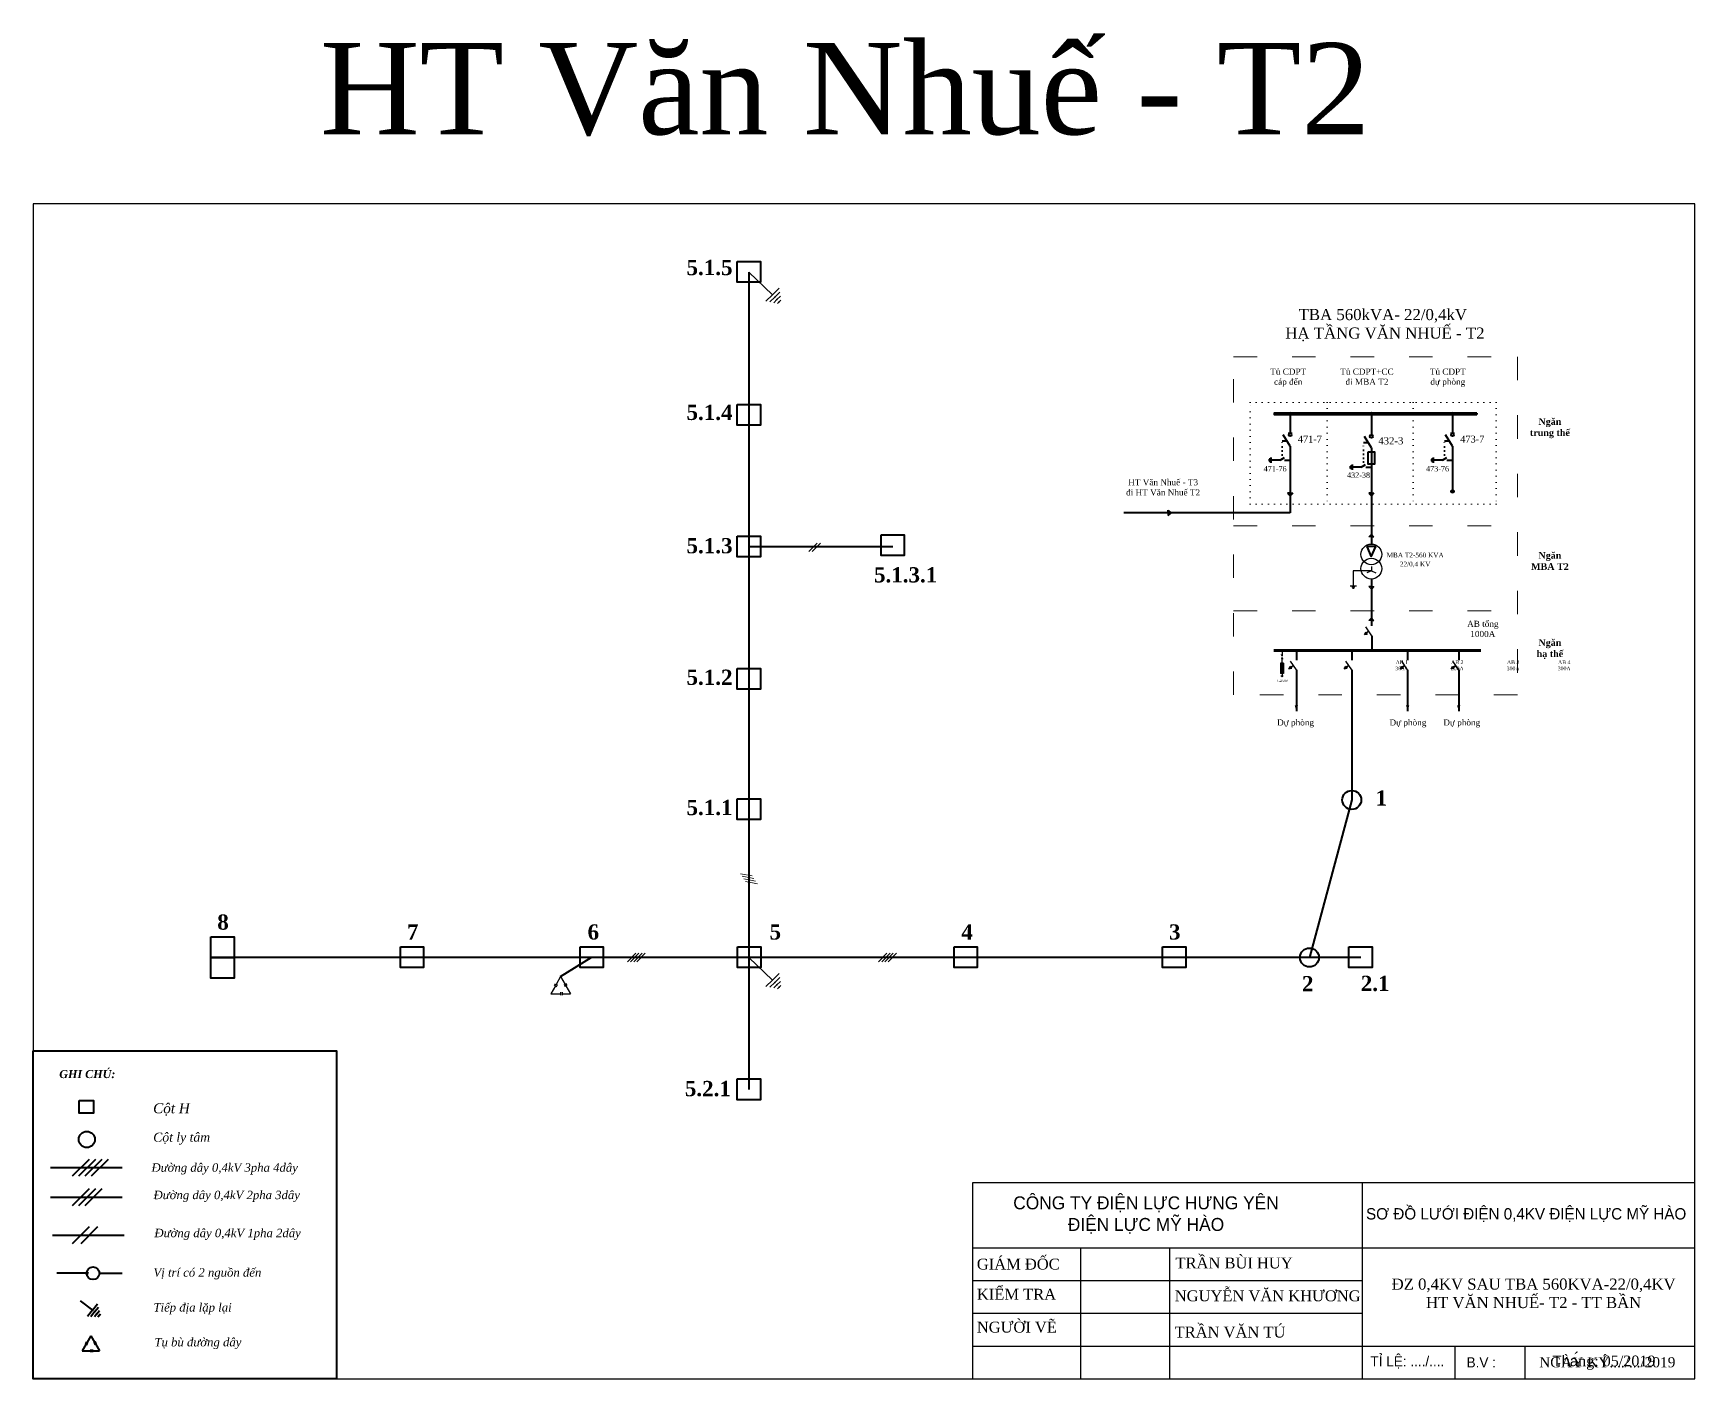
# Model space of a CAD drawing. Extents: x -2498 to 13808, y -1476 to 9052.
# Drawn here: x 4770 to 5315, y 3023 to 3465 of the extents above; entities that cross this region are included whole.
import ezdxf

# ---------------------------------------------------------------- set-up
doc = ezdxf.new("R2010")
doc.units = 0
doc.header["$LTSCALE"] = 0.08
doc.header["$MEASUREMENT"] = 0
doc.linetypes.add('ACAD_ISO03W100', pattern=[30, 12, -18])
doc.linetypes.add('ACAD_ISO07W100', pattern=[3, 0, -3])
doc.layers.get('0').update_dxf_attribs({"linetype": 'CONTINUOUS', "lineweight": 40})
doc.layers.add('Duong manh', color=8, linetype='CONTINUOUS')
for name, color, linetype, lineweight in [('Duong truc', 7, 'CONTINUOUS', 40), ('khung', 3, 'CONTINUOUS', 18), ('NET DAM', 6, 'CONTINUOUS', 25)]:
    doc.layers.add(name, color=color, linetype=linetype, lineweight=lineweight)
doc.styles.add('2.1. CDduong truc', font='times.ttf', dxfattribs={"height": 130})
doc.styles.add('2.2. CD nhanh', font='times.ttf', dxfattribs={"height": 100})
doc.styles.add('anh chinh', font='VNARIAL.TTF', dxfattribs={"height": 2.5})
doc.styles.add('anh thong', font='times.ttf', dxfattribs={"height": 0.5})
doc.styles.get("Standard").update_dxf_attribs({"font": 'VHTEKN.TTF', "height": 2.5})
doc.styles.add('style4', font='VHTIMEB.TTF')

# ---------------------------------------------------------------- blocks, each defined once
blk = doc.blocks.new('khung')
at = {"layer": 'khung', "color": 5, "lineweight": -3, "ltscale": 4}
for p, q in [((630143, 2296298.9), (632881, 2296298.9)), ((630143, 2295554.2), (630143, 2296298.9)), ((631620.1, 2296298.9), (631620.1, 2295554.2)), ((630143, 2296050.6), (631457.3, 2296050.6)), ((630143, 2296050.6), (632881, 2296050.6)), ((630552, 2296050.6), (630552, 2295554.2)), ((630888.9, 2296050.6), (630888.9, 2295554.2)), ((630143, 2295926.5), (631620.1, 2295926.5)), ((630143, 2295802.4), (631620.1, 2295802.4)), ((630143, 2295678.3), (631512, 2295678.3)), ((630143, 2295678.3), (632881, 2295678.3)), ((631972.7, 2295554.2), (631972.7, 2295678.3)), ((632238.4, 2295554.2), (632238.4, 2295678.3))]:
    blk.add_line(p, q, dxfattribs=at)
blk.add_lwpolyline([(632881, 2300009), (626580.6, 2300009), (626580.6, 2295554.2), (632881, 2295554.2), (632881, 2300009)], dxfattribs=at)
at = {"layer": 'Duong manh', "color": 0, "lineweight": -3, "ltscale": 4}
for s, insert, char_height, width, attachment_point in [('{\\f.VnAvantH|b0|i0|c0|p34;C¤NG TY §IÖN LùC H¦NG Y£N\\P®iÖn lùc mü hµo}', (630800.1, 2296174.8), 49.141, 1314.329, 5), ('{\\f.VnAvantH|b0|i0|c0|p34;s¬ ®å l\xadíi ®iÖn 0,4kv ®iÖn lùc mü hµo}', (632241.6, 2296174.8), 43.049, 1423.665, 5), ('{\\fTimes New Roman|b0|i0|c0|p18; GIÁM ĐỐC}', (630143, 2295988.6), 41.37, 409.064, 4), ('{\\fTimes New Roman|b0|i0|c0|p18; TRẦN BÙI HUY}', (630896.3, 2295992.9), 41.37, 536.856, 4), ('{\\f.VnAvantH|b0|i0|c0|p34; \\fTimes New Roman|b0|i0|c0|p18; KIỂM TRA}', (630128, 2295874.7), 41.37, 409.064, 4), ('{\\fTimes New Roman|b0|i0|c0|p18; NGUYỄN VĂN KHƯƠNG}', (630893.6, 2295868.1), 41.37, 717.247, 4), ('{\\fTimes New Roman|b0|i0|c0|p18; NGƯỜI VẼ}', (630143, 2295749.5), 41.37, 409.064, 4), ('{\\f.VnAvantH|b0|i0|c0|p34; \\fTimes New Roman|b0|i0|c0|p18;TRẦN VĂN TÚ}', (630893.4, 2295730.7), 41.37, 536.856, 4), ('{\\f.VnAvantH|b0|i0|c0|p34; tØ lÖ: ..../....}', (631636.6, 2295616.3), 38.475, 301.491, 4), ('{\\f.VnAvantH|b0|i0|c0|p34;b.v :}', (632071.5, 2295616.3), 38.475, 424.338, 5), ('{\\fTimes New Roman|b0|i0|c0|p18;NGÀY KÝ..../.../2019}', (632549.2, 2295616.3), 38.475, 820.671, 5)]:
    blk.add_mtext(s, dxfattribs=dict(at, insert=insert, char_height=char_height, width=width, attachment_point=attachment_point))

msp = doc.modelspace()

# ---------------------------------------------------------------- hatches: boundary and pattern name
at = {"lineweight": 30, "ltscale": 5}
h = msp.add_hatch(color=7, dxfattribs=at)
edge = h.paths.add_edge_path()
edge.add_arc((5182.12, 3340.06), 0.564, 0, 360)
h = msp.add_hatch(color=7, dxfattribs=at)
edge = h.paths.add_edge_path()
edge.add_arc((5208.77, 3340.06), 0.564, 0, 360)
h = msp.add_hatch(color=7, dxfattribs=at)
edge = h.paths.add_edge_path()
edge.add_arc((5235.42, 3340.06), 0.564, 0, 360)
h = msp.add_hatch(color=7, dxfattribs=at)
edge = h.paths.add_edge_path()
edge.add_arc((5235.42, 3314.6), 0.564, 0, 360)
h = msp.add_hatch(color=7, dxfattribs=at)
edge = h.paths.add_edge_path()
edge.add_arc((5208.92, 3262.42), 0.315, 0, 360)
at = {"linetype": 'Continuous', "ltscale": 8}
for points in [[(4787.49, 3058.04, 1), (4786.81, 3058.04, 1)], [(4791.62, 3058.04, 1), (4790.94, 3058.04, 1)]]:
    msp.add_hatch(color=256, dxfattribs=at).paths.add_polyline_path(points)
at = {"layer": 'Duong truc', "lineweight": -2, "ltscale": 5}
for points in [[(5206.48, 3267.63), (5207.44, 3267.79), (5206.93, 3268.49)], [(5181.69, 3256.42), (5182.65, 3256.58), (5182.14, 3257.28)], [(5199.88, 3256.42), (5200.85, 3256.58), (5200.34, 3257.28)], [(5218.22, 3256.42), (5219.19, 3256.58), (5218.68, 3257.28)], [(5234.98, 3256.42), (5235.95, 3256.58), (5235.44, 3257.28)]]:
    msp.add_hatch(color=7, dxfattribs=at).paths.add_polyline_path(points)

# ---------------------------------------------------------------- linework, layer by layer
at = {"color": 0, "linetype": 'Continuous', "lineweight": 40, "ltscale": 8}
for p, q in [((5004.44, 3386.54), (5004.44, 3118.27)), ((5182.12, 3307.56), (5127.49, 3307.56)), ((5004.44, 3296.5), (5051.67, 3296.5)), ((5207.28, 3296.48), (5208.69, 3293.17)), ((5210.22, 3296.48), (5207.28, 3296.48)), ((5208.69, 3293.17), (5210.22, 3296.48)), ((5208.77, 3285.85), (5208.77, 3270.47)), ((5202.34, 3213.34), (5188.44, 3161.63)), ((5205.35, 3161.63), (4831.69, 3161.63)), ((4942.67, 3155.38), (4952.7, 3161.63)), ((4791.28, 3058.01), (4798.78, 3058.01))]:
    msp.add_line(p, q, dxfattribs=at)
at = {"lineweight": 25, "ltscale": 8}
for p, q in [((5004.44, 3386.54), (5012.18, 3379.15)), ((5012.18, 3379.15), (5010, 3377.03)), ((5012.93, 3378.38), (5011.29, 3376.79)), ((5012.18, 3379.15), (5014.37, 3381.27)), ((5013.68, 3377.6), (5012.6, 3376.54)), ((5012.93, 3378.38), (5014.57, 3379.97)), ((5013.68, 3377.6), (5014.78, 3378.65)), ((5014.44, 3376.83), (5013.89, 3376.3)), ((5014.44, 3376.83), (5014.98, 3377.36)), ((5004.44, 3161.63), (5012.18, 3154.24)), ((4940.96, 3152.37), (4939.47, 3149.74)), ((4940.5, 3152.62), (4941.39, 3152.15)), ((4940.7, 3152.97), (4941.6, 3152.51)), ((4942.67, 3155.38), (4941.17, 3152.73)), ((4942.67, 3155.38), (4944.17, 3152.73)), ((4944.64, 3152.97), (4943.74, 3152.51)), ((4944.84, 3152.62), (4943.94, 3152.15)), ((4944.37, 3152.37), (4945.86, 3149.74)), ((5012.18, 3154.24), (5010, 3152.12)), ((5012.93, 3153.47), (5011.29, 3151.88)), ((5012.18, 3154.24), (5014.37, 3156.36)), ((5013.68, 3152.69), (5012.6, 3151.63)), ((5012.93, 3153.47), (5014.57, 3155.06)), ((5013.68, 3152.69), (5014.78, 3153.74)), ((5014.44, 3151.92), (5014.98, 3152.45)), ((4939.47, 3149.74), (4942.6, 3149.74)), ((4942.6, 3149.74), (4942.66, 3149.74)), ((4942.66, 3150.26), (4942.66, 3149.23)), ((4943.14, 3150.26), (4943.14, 3149.23)), ((4943.14, 3149.74), (4945.86, 3149.74)), ((5014.44, 3151.92), (5013.89, 3151.39))]:
    msp.add_line(p, q, dxfattribs=at)
at = {"color": 1, "linetype": 'ACAD_ISO07W100', "lineweight": 5, "ltscale": 8}
for p, q in [((5194.31, 3343.8), (5194.31, 3310.43)), ((5222.46, 3343.8), (5222.46, 3310.43))]:
    msp.add_line(p, q, dxfattribs=at)
at = {"color": 7, "ltscale": 5}
for p, q in [((5182.12, 3340.06), (5182.12, 3333.67)), ((5208.77, 3339.5), (5208.77, 3333.11)), ((5235.42, 3340.06), (5235.42, 3333.67)), ((5182.12, 3329.44), (5179.83, 3333.2)), ((5181.49, 3333.67), (5182.74, 3333.67)), ((5208.77, 3328.88), (5206.49, 3332.63)), ((5208.15, 3333.11), (5209.39, 3333.11)), ((5235.42, 3329.44), (5233.14, 3333.2)), ((5234.8, 3333.67), (5236.05, 3333.67)), ((5182.12, 3329.44), (5182.12, 3307.56)), ((5208.77, 3328.88), (5208.77, 3314.02)), ((5235.42, 3329.44), (5235.42, 3314.58)), ((5182.12, 3314.02), (5181.29, 3314.02)), ((5181.29, 3314.02), (5182.12, 3313.11)), ((5182.12, 3314.02), (5182.97, 3314.02)), ((5182.97, 3314.02), (5182.12, 3313.11)), ((5208.77, 3314.02), (5207.94, 3314.02)), ((5207.94, 3314.02), (5208.77, 3313.11)), ((5208.77, 3314.02), (5209.62, 3314.02)), ((5209.62, 3314.02), (5208.77, 3313.11)), ((5208.77, 3314.02), (5208.77, 3297.34)), ((5142.11, 3307.56), (5142.11, 3308.41)), ((5142.11, 3308.41), (5143.02, 3307.56)), ((5142.11, 3307.56), (5142.11, 3306.73)), ((5142.11, 3306.73), (5143.02, 3307.56))]:
    msp.add_line(p, q, dxfattribs=at)
at = {"linetype": 'Continuous', "lineweight": 40, "ltscale": 8}
for p, q in [((5243.36, 3340.29), (5243.36, 3339.83)), ((5179.52, 3331.17), (5181.07, 3331.16)), ((5206.18, 3330.61), (5207.73, 3330.6)), ((5232.83, 3331.17), (5234.38, 3331.16))]:
    msp.add_line(p, q, dxfattribs=at)
at = {"color": 7, "linetype": 'ACAD_ISO07W100', "ltscale": 5}
for p, q in [((5179.52, 3325.3), (5179.52, 3331.17)), ((5206.18, 3322.96), (5206.18, 3330.61)), ((5232.83, 3325.3), (5232.83, 3331.17))]:
    msp.add_line(p, q, dxfattribs=at)
at = {"color": 7}
for p, q in [((5175.2, 3325.22), (5175.2, 3324.5)), ((5175.2, 3325.22), (5175.2, 3324.5)), ((5175.47, 3325.5), (5175.47, 3324.22)), ((5175.78, 3325.74), (5175.78, 3323.98)), ((5178.82, 3324.86), (5175.78, 3324.86)), ((5201.85, 3322.89), (5201.85, 3322.16)), ((5201.85, 3322.89), (5201.85, 3322.16)), ((5202.12, 3323.16), (5202.12, 3321.88)), ((5202.43, 3323.4), (5202.43, 3321.64)), ((5205.48, 3322.52), (5202.43, 3322.52)), ((5228.5, 3325.22), (5228.5, 3324.5)), ((5228.5, 3325.22), (5228.5, 3324.5)), ((5228.77, 3325.5), (5228.77, 3324.22)), ((5229.09, 3325.74), (5229.09, 3323.98)), ((5232.13, 3324.86), (5229.09, 3324.86)), ((5208.94, 3267.2), (5208.94, 3262.43)), ((5184.15, 3262.43), (5184.15, 3259.18)), ((5202.34, 3262.43), (5202.34, 3259.18)), ((5220.68, 3262.43), (5220.68, 3259.18)), ((5237.44, 3262.43), (5237.44, 3259.18)), ((5184.15, 3255.99), (5184.15, 3242.48)), ((5202.34, 3255.99), (5202.34, 3213.34)), ((5220.68, 3255.99), (5220.68, 3242.48)), ((5237.44, 3255.99), (5237.44, 3242.48))]:
    msp.add_line(p, q, dxfattribs=at)
at = {"color": 7, "ltscale": 3}
for p, q in [((5178.82, 3324.86), (5180.23, 3325.73)), ((5180.27, 3324.86), (5182.12, 3324.86)), ((5205.48, 3322.52), (5206.88, 3323.39)), ((5206.92, 3322.52), (5208.77, 3322.52)), ((5232.13, 3324.86), (5233.53, 3325.73)), ((5233.58, 3324.86), (5235.42, 3324.86))]:
    msp.add_line(p, q, dxfattribs=at)
at = {"color": 1, "linetype": 'ACAD_ISO03W100', "lineweight": 9, "ltscale": 8}
for p, q in [((5163.57, 3303.28), (5256.69, 3303.28)), ((5163.57, 3275.37), (5256.69, 3275.37))]:
    msp.add_line(p, q, dxfattribs=at)
at = {"linetype": 'Continuous', "lineweight": 15, "ltscale": 8}
for p, q in [((5026.92, 3297.61), (5024.15, 3294.84)), ((5027.96, 3297.61), (5025.19, 3294.84)), ((5005.49, 3188.41), (5001.65, 3189.14)), ((5006.08, 3187.55), (5002.23, 3188.28)), ((5006.66, 3186.7), (5002.82, 3187.43)), ((5007.25, 3185.84), (5003.4, 3186.57)), ((4967.34, 3163.02), (4964.57, 3160.25)), ((4968.37, 3163.02), (4965.61, 3160.25)), ((4969.41, 3163.02), (4966.64, 3160.25)), ((4970.45, 3163.02), (4967.68, 3160.25)), ((5049.78, 3163.02), (5047.01, 3160.25)), ((5050.82, 3163.02), (5048.05, 3160.25)), ((5051.86, 3163.02), (5049.09, 3160.25)), ((5052.89, 3163.02), (5050.13, 3160.25))]:
    msp.add_line(p, q, dxfattribs=at)
at = {"color": 7, "lineweight": -2, "ltscale": 0.35}
for p, q in [((5208.77, 3289.95), (5208.77, 3288.56)), ((5201.83, 3283.62), (5203.88, 3283.62)), ((5202.34, 3283.24), (5203.37, 3283.24)), ((5208.77, 3288.56), (5202.85, 3288.56)), ((5202.85, 3288.56), (5202.85, 3283.62)), ((5208.77, 3288.56), (5207.28, 3287.85)), ((5208.77, 3288.56), (5210.26, 3287.85)), ((5202.6, 3282.89), (5203.11, 3282.89))]:
    msp.add_line(p, q, dxfattribs=at)
at = {"color": 7, "lineweight": 70, "ltscale": 0.35}
msp.add_line((5244.74, 3262.43), (5176.71, 3262.43), dxfattribs=at)
at = {"lineweight": 30}
for p, q in [((5179.45, 3262.43), (5179.45, 3260.53)), ((5179, 3258.2), (5179, 3254.88)), ((5179.9, 3258.2), (5179, 3257.6)), ((5179.9, 3257.6), (5179, 3258.2)), ((5179.9, 3258.2), (5179, 3258.2)), ((5179.9, 3257.6), (5179, 3257.6)), ((5179.9, 3257.3), (5179, 3257.3)), ((5179.9, 3257), (5179, 3257)), ((5179.9, 3256.69), (5179, 3256.69)), ((5179.9, 3256.39), (5179, 3256.39)), ((5179.9, 3256.09), (5179, 3256.09)), ((5179.45, 3260.1), (5179.25, 3259.52)), ((5179.45, 3260.53), (5179.26, 3261.12)), ((5179.45, 3260.53), (5179.65, 3261.12)), ((5179.45, 3258.2), (5179.45, 3260.1)), ((5179.45, 3260.1), (5179.65, 3259.52)), ((5179.9, 3258.2), (5179.9, 3254.88)), ((5179.9, 3255.79), (5179, 3255.79)), ((5179.9, 3255.49), (5179, 3255.49)), ((5179.9, 3255.19), (5179, 3255.19)), ((5179.9, 3254.88), (5179, 3254.88)), ((5179.85, 3253.98), (5179.04, 3253.98)), ((5179.67, 3253.87), (5179.23, 3253.87)), ((5179.54, 3253.77), (5179.35, 3253.77)), ((5179.45, 3254.88), (5179.45, 3253.99))]:
    msp.add_line(p, q, dxfattribs=at)
at = {"linetype": 'Continuous', "ltscale": 8}
for p, q in [((4775.24, 3092.66), (4798.76, 3092.66)), ((4787.92, 3095.38), (4782.38, 3089.85)), ((4789.99, 3095.38), (4784.46, 3089.85)), ((4792.07, 3095.38), (4786.53, 3089.85)), ((4794.14, 3095.38), (4788.61, 3089.85)), ((4775.24, 3082.98), (4798.76, 3082.98)), ((4787.92, 3085.7), (4782.38, 3080.16)), ((4789.99, 3085.7), (4784.46, 3080.16)), ((4792.07, 3085.7), (4786.53, 3080.16)), ((4775.93, 3070.52), (4799.45, 3070.52)), ((4787.92, 3073.24), (4782.38, 3067.71)), ((4790.68, 3073.24), (4785.15, 3067.71)), ((4787.15, 3058.04), (4777.25, 3058.04)), ((4785.01, 3048.95), (4788.96, 3045.89)), ((4788.96, 3045.89), (4787.32, 3043.77)), ((4789.71, 3045.31), (4788.48, 3043.72)), ((4788.96, 3045.89), (4790.6, 3048.01)), ((4790.46, 3044.72), (4789.65, 3043.66)), ((4789.71, 3045.31), (4790.94, 3046.9)), ((4790.46, 3044.72), (4791.28, 3045.78)), ((4791.21, 3044.14), (4790.8, 3043.61)), ((4791.21, 3044.14), (4791.62, 3044.67)), ((4786.96, 3034.84), (4785.65, 3032.53)), ((4785.65, 3032.53), (4788.4, 3032.53)), ((4786.55, 3035.06), (4787.34, 3034.65)), ((4786.72, 3035.37), (4787.51, 3034.96)), ((4788.46, 3037.49), (4787.14, 3035.16)), ((4788.4, 3032.53), (4788.45, 3032.53)), ((4788.45, 3032.98), (4788.45, 3032.08)), ((4788.46, 3037.49), (4789.78, 3035.16)), ((4788.87, 3032.98), (4788.87, 3032.08)), ((4788.87, 3032.53), (4791.27, 3032.53)), ((4790.19, 3035.37), (4789.4, 3034.96)), ((4790.37, 3035.06), (4789.58, 3034.65)), ((4789.96, 3034.84), (4791.27, 3032.53))]:
    msp.add_line(p, q, dxfattribs=at)
at = {"color": 0, "linetype": 'Continuous', "lineweight": 40, "ltscale": 8}
for points in [[(5000.63, 3390.05), (5008.23, 3390.05), (5008.23, 3383.23), (5000.63, 3383.23)], [(5000.63, 3343.15), (5008.23, 3343.15), (5008.23, 3336.33), (5000.63, 3336.33)], [(5207.73, 3327.61), (5209.81, 3327.61), (5209.81, 3323.59), (5207.73, 3323.59)], [(5000.63, 3299.92), (5008.23, 3299.92), (5008.23, 3293.09), (5000.63, 3293.09)], [(5047.86, 3300.34), (5055.45, 3300.34), (5055.45, 3293.52), (5047.86, 3293.52)], [(5000.63, 3256.47), (5008.23, 3256.47), (5008.23, 3249.65), (5000.63, 3249.65)], [(5000.63, 3213.75), (5008.23, 3213.75), (5008.23, 3206.93), (5000.63, 3206.93)], [(4827.89, 3168.45), (4835.49, 3168.45), (4835.49, 3161.63), (4827.89, 3161.63)], [(4890.06, 3165.13), (4897.66, 3165.13), (4897.66, 3158.31), (4890.06, 3158.31)], [(4949.04, 3165.13), (4956.63, 3165.13), (4956.63, 3158.31), (4949.04, 3158.31)], [(5000.75, 3165.13), (5008.35, 3165.13), (5008.35, 3158.31), (5000.75, 3158.31)], [(5071.81, 3165.13), (5079.41, 3165.13), (5079.41, 3158.31), (5071.81, 3158.31)], [(5140.26, 3165.13), (5147.86, 3165.13), (5147.86, 3158.31), (5140.26, 3158.31)], [(5201.42, 3165.13), (5209.02, 3165.13), (5209.02, 3158.31), (5201.42, 3158.31)], [(4827.89, 3161.63), (4835.49, 3161.63), (4835.49, 3154.81), (4827.89, 3154.81)], [(4769.56, 3131.04), (4869.09, 3131.04), (4869.09, 3023.38), (4769.56, 3023.38)], [(5000.63, 3121.78), (5008.23, 3121.78), (5008.23, 3114.95), (5000.63, 3114.95)]]:
    msp.add_lwpolyline(points, close=True, dxfattribs=at)
at = {"color": 1, "linetype": 'ACAD_ISO03W100', "lineweight": 9, "ltscale": 8}
msp.add_lwpolyline([(5163.57, 3358.78), (5256.69, 3358.78), (5256.69, 3247.79), (5163.57, 3247.79)], close=True, dxfattribs=at)
at = {"color": 1, "linetype": 'ACAD_ISO07W100', "lineweight": 5, "ltscale": 8}
msp.add_lwpolyline([(5168.94, 3343.8), (5249.74, 3343.8), (5249.74, 3310.43), (5168.94, 3310.43)], close=True, dxfattribs=at)
at = {"color": 7, "ltscale": 5}
msp.add_lwpolyline([(5243.36, 3340.29), (5176.87, 3340.29), (5176.87, 3339.83), (5243.36, 3339.83)], dxfattribs=at)
at = {"color": 7, "lineweight": -2, "ltscale": 0.35}
for points in [[(5184.15, 3242.48, 0, 1.11, 0), (5184.15, 3244.44, 1.11, 1.11, 0)], [(5220.68, 3242.48, 0, 1.11, 0), (5220.68, 3244.44, 1.11, 1.11, 0)], [(5237.44, 3242.48, 0, 1.11, 0), (5237.44, 3244.44, 1.11, 1.11, 0)]]:
    msp.add_lwpolyline(points, format="xyseb", dxfattribs=at)
at = {"linetype": 'Continuous', "ltscale": 8}
msp.add_lwpolyline([(4784.67, 3114.66), (4789.36, 3114.66), (4789.36, 3110.53), (4784.67, 3110.53)], close=True, dxfattribs=at)
at = {"color": 7, "lineweight": 30, "ltscale": 5}
for centre in [(5182.12, 3340.06), (5208.77, 3340.06), (5235.42, 3340.06), (5235.42, 3314.6)]:
    msp.add_circle(centre, 0.564, dxfattribs=at)
at = {"color": 7, "ltscale": 5}
for centre in [(5182.12, 3333.2), (5208.77, 3332.63), (5235.42, 3333.2)]:
    msp.add_circle(centre, 0.475, dxfattribs=at)
at = {"color": 7, "lineweight": -2, "ltscale": 0.35}
for centre in [(5208.77, 3293.94), (5208.77, 3289.25)]:
    msp.add_circle(centre, 3.4, dxfattribs=at)
at = {"color": 0, "lineweight": 40, "ltscale": 8}
for centre in [(5202.34, 3213.34), (5188.44, 3161.63)]:
    msp.add_circle(centre, 3.11, dxfattribs=at)
at = {"linetype": 'Continuous', "ltscale": 8}
for centre, radius in [((4787.13, 3101.92), 2.65), ((4789.21, 3058.01), 2.07), ((4787.15, 3058.04), 0.342)]:
    msp.add_circle(centre, radius, dxfattribs=at)
at = {"lineweight": 25, "ltscale": 8}
for p in [(5012.93, 3378.38), (5013.68, 3377.6), (5014.44, 3376.83), (5012.93, 3153.47), (5013.68, 3152.69), (5014.44, 3151.92)]:
    msp.add_point(p, dxfattribs=at)
at = {"linetype": 'Continuous', "ltscale": 8}
for p in [(4789.71, 3045.31), (4790.46, 3044.72), (4791.21, 3044.14)]:
    msp.add_point(p, dxfattribs=at)
at = {"layer": 'Duong truc', "color": 7, "lineweight": -2, "ltscale": 5}
for p, q in [((5207.96, 3299.72), (5208.77, 3300.57)), ((5208.77, 3299.72), (5207.96, 3299.72)), ((5209.58, 3299.72), (5208.77, 3300.57)), ((5208.77, 3299.72), (5209.58, 3299.72)), ((5207.96, 3283.39), (5208.77, 3282.54)), ((5208.77, 3283.39), (5207.96, 3283.39)), ((5209.58, 3283.39), (5208.77, 3282.54)), ((5208.77, 3283.39), (5209.58, 3283.39)), ((5207.96, 3272.26), (5208.77, 3273.1)), ((5208.77, 3272.26), (5207.96, 3272.26)), ((5209.58, 3272.26), (5208.77, 3273.1)), ((5208.77, 3272.26), (5209.58, 3272.26)), ((5207.97, 3268.68), (5206.48, 3267.63)), ((5206.48, 3267.63), (5206.93, 3268.49)), ((5206.48, 3267.63), (5207.44, 3267.79)), ((5206.93, 3268.49), (5207.44, 3267.79)), ((5208.94, 3267.2), (5206.99, 3270.15)), ((5183.17, 3257.47), (5181.69, 3256.42)), ((5181.69, 3256.42), (5182.14, 3257.28)), ((5181.69, 3256.42), (5182.65, 3256.58)), ((5182.14, 3257.28), (5182.65, 3256.58)), ((5184.15, 3255.99), (5182.2, 3258.94)), ((5201.37, 3257.47), (5199.88, 3256.42)), ((5199.88, 3256.42), (5200.34, 3257.28)), ((5199.88, 3256.42), (5200.85, 3256.58)), ((5200.34, 3257.28), (5200.85, 3256.58)), ((5202.34, 3255.99), (5200.4, 3258.94)), ((5219.71, 3257.47), (5218.22, 3256.42)), ((5218.22, 3256.42), (5218.68, 3257.28)), ((5218.22, 3256.42), (5219.19, 3256.58)), ((5218.68, 3257.28), (5219.19, 3256.58)), ((5220.68, 3255.99), (5218.74, 3258.94)), ((5236.47, 3257.47), (5234.98, 3256.42)), ((5234.98, 3256.42), (5235.44, 3257.28)), ((5234.98, 3256.42), (5235.95, 3256.58)), ((5235.44, 3257.28), (5235.95, 3256.58)), ((5237.44, 3255.99), (5235.5, 3258.94))]:
    msp.add_line(p, q, dxfattribs=at)

# ---------------------------------------------------------------- block references
at = {"layer": 'NET DAM', "color": 7, "xscale": 0.08656122765302854, "yscale": 0.08656122765302854, "zscale": 0.08656122765302854}
msp.add_blockref('khung', (-49468.03, -195682.61), dxfattribs=at)

# ---------------------------------------------------------------- texts
at = {"ltscale": 7}
for s, height, style, p in [('471-7', 2.243, '2.1. CDduong truc', (5184.64, 3330.65)), ('432-3', 2.336, '2.1. CDduong truc', (5211.05, 3330.03)), ('473-7', 2.243, '2.1. CDduong truc', (5237.95, 3330.65)), ('471-76', 1.747, '2.2. CD nhanh', (5173.41, 3321.16)), ('473-76', 1.747, '2.2. CD nhanh', (5226.72, 3321.16)), ('432-38', 1.747, '2.2. CD nhanh', (5200.78, 3319.07))]:
    msp.add_text(s, height=height, dxfattribs=dict(at, style=style)).set_placement(p)
at = {"color": 7, "ltscale": 5, "style": 'style4'}
for s, height, p in [('MBA T2-560 kVA', 1.5584, (5213.76, 3292.93)), ('22/0,4 kV', 1.558, (5218.13, 3289.98))]:
    msp.add_text(s, height=height, dxfattribs=at).set_placement(p)
at = {"color": 0, "linetype": 'Continuous', "lineweight": 30, "ltscale": 10}
for s, insert, char_height, width, attachment_point in [('{\\fTimes New Roman|b0|i0|c0|p18;HT Văn Nhuế - T2}', (4863.65, 3461.79), 30, 349.32, 1), ('\\pi32.17;{\\fTimes New Roman|b0|i0|c238|p18;Đ\\fTimes New Roman|b0|i0|c0|p18;Z 0,4KV SAU TBA 560KVA-22/0,4KV \\PHT VĂN NHUẾ- T2 - TT BẦN}', (5245.95, 3056.26), 3.63, 168.6358, 2)]:
    msp.add_mtext(s, dxfattribs=dict(at, insert=insert, char_height=char_height, width=width, attachment_point=attachment_point))
at = {"color": 0, "linetype": 'Continuous', "lineweight": 40, "ltscale": 8, "attachment_point": 1, "style": 'anh chinh'}
for s, insert, char_height, width in [('{\\fTimes New Roman|b1|i0|c0|p18;5.1.5}', (4983.98, 3390.58), 5, 5.7166), ('{\\fTimes New Roman|b1|i0|c0|p18;5.1.4}', (4983.98, 3343.05), 5, 5.7166), ('{\\fTimes New Roman|b1|i0|c0|p18;5.1.3}', (4983.98, 3299.3), 5, 5.7166), ('{\\fTimes New Roman|b1|i0|c0|p18;5.1.3.1}', (5045.52, 3289.73), 5, 5.7166), ('{\\fTimes New Roman|b1|i0|c0|p18;5.1.2}', (4983.98, 3256.11), 5, 5.7166), ('{\\fTimes New Roman|b1|i0|c0|p18;5.1.1}', (4983.98, 3213.36), 5, 5.7166), ('{\\fTimes New Roman|b1|i0|c0|p18;1}', (5210.17, 3216.49), 5, 5.7166), ('{\\fTimes New Roman|b1|i0|c0|p18;8}', (4829.96, 3175.76), 5, 5.7166), ('{\\fTimes New Roman|b1|i0|c0|p18;7}', (4892.21, 3172.52), 5, 5.7166), ('{\\fTimes New Roman|b1|i0|c0|p18;6}', (4951.51, 3172.52), 5, 5.7166), ('{\\fTimes New Roman|b1|i0|c0|p18;5}', (5011.23, 3172.52), 5, 5.7166), ('{\\fTimes New Roman|b1|i0|c0|p18;4}', (5074.17, 3172.52), 5, 5.7166), ('{\\fTimes New Roman|b1|i0|c0|p18;3}', (5142.35, 3172.52), 5, 5.7166), ('{\\fTimes New Roman|b1|i0|c0|p18;2}', (5186, 3155.55), 5, 5.7166), ('{\\fTimes New Roman|b1|i0|c0|p18;2.1}', (5205.3, 3155.64), 5, 5.7166), ('{\\fTimes New Roman|b1|i0|c0|p18;5.2.1}', (4983.44, 3121.12), 5, 5.7166), ('Tha{\\fTimes New Roman|b0|i0|c0|p18;́ng: 05/2019}', (5268.21, 3030.98), 3.5, 46.3277)]:
    msp.add_mtext(s, dxfattribs=dict(at, insert=insert, char_height=char_height, width=width))
at = {"color": 0, "lineweight": 30, "style": 'anh thong'}
for s, insert, char_height, width, attachment_point in [('TBA 560kVA- 22/0,4kV\\P HẠ TẦNG VĂN NHUẾ - T2', (5212.53, 3374.47), 3.6504, 75.4023, 2), ('GZ500', (5179.59, 3252.86), 0.799, 37.0456, 2), ('{\\fTimes New Roman|b0|i1|c0|p18;Cột H}', (4808.91, 3113.8), 3.2947, 57.2533, 1), ('{\\fTimes New Roman|b0|i1|c0|p18;Cột ly tâm}', (4808.94, 3104.15), 2.9665, 57.2533, 1)]:
    msp.add_mtext(s, dxfattribs=dict(at, insert=insert, char_height=char_height, width=width, attachment_point=attachment_point))
at = {"lineweight": 30, "attachment_point": 2, "style": 'anh thong'}
for s, insert, char_height, width in [('Tủ CDPT\\Pcáp đến', (5181.48, 3354.91), 1.997, 16.8549), ('Tủ CDPT+CC\\Pđi MBA T2', (5207.33, 3354.91), 1.997, 19.4812), ('Tủ CDPT \\Pdự phòng', (5233.87, 3354.91), 1.997, 25.2223), ('{\\fTimes New Roman|b1|i0|c0|p18;Ngăn \\Ptrung thế}', (5267.38, 3338.62), 2.184, 14.7717), ('HT Văn Nhuế - T3\\Pđi HT Văn Nhuế T2', (5140.42, 3318.61), 1.9968, 46.307), ('{\\fTimes New Roman|b1|i0|c0|p18;Ngăn \\PMBA T2}', (5267.38, 3294.68), 2.184, 14.7717), ('{\\fTimes New Roman|b1|i0|c0|p18;Ngăn \\Phạ thế}', (5267.38, 3266.06), 2.184, 14.7717)]:
    msp.add_mtext(s, dxfattribs=dict(at, insert=insert, char_height=char_height, width=width))
at = {"linetype": 'Continuous', "lineweight": 40, "ltscale": 8}
for s, insert, char_height, attachment_point in [('{\\fTimes New Roman|b0|i0|c0|p18;AB tổng\\P1000A}', (5245.36, 3266.79), 1.9968, 8), ('{\\fTimes New Roman|b0|i0|c0|p18;AB 1\\P300A}', (5218.78, 3257.49), 1.248, 5), ('{\\fTimes New Roman|b0|i0|c0|p18;AB 2\\P300A}', (5236.97, 3257.49), 1.248, 5), ('{\\fTimes New Roman|b0|i0|c0|p18;AB 3 \\P300A}', (5255.31, 3257.49), 1.248, 5), ('{\\fTimes New Roman|b0|i0|c0|p18;AB 4 \\P300A}', (5272.07, 3257.49), 1.248, 5)]:
    msp.add_mtext_dynamic_manual_height_columns(s, width=69.2641, gutter_width=12.5, heights=[0], dxfattribs=dict(at, insert=insert, char_height=char_height, attachment_point=attachment_point))
at = {"linetype": 'Continuous', "lineweight": 30, "ltscale": 8, "char_height": 2, "attachment_point": 2, "style": 'anh thong'}
for insert, width in [((5183.89, 3239.78), 14.851), ((5220.78, 3239.78), 14.673), ((5238.44, 3239.78), 15.2701)]:
    msp.add_mtext('Dự phòng', dxfattribs=dict(at, insert=insert, width=width))
at = {"attachment_point": 1, "style": 'anh thong'}
for s, insert, char_height, width in [('{\\fTimes New Roman|b1|i1|c0|p18;GHI CHÚ:}', (4778.1, 3124.69), 2.6292, 37.8883), ('{\\fTimes New Roman|b0|i1|c238|p18;Đ\\fTimes New Roman|b0|i1|c0|p18;ường dây 0,4kV 3pha 4dây}', (4808.38, 3094.08), 2.7676, 70.6637), ('{\\fTimes New Roman|b0|i1|c238|p18;Đư\\fTimes New Roman|b0|i1|c0|p18;ờng dây 0,4kV 2pha 3dây}', (4809.05, 3085.09), 2.7676, 70.6637), ('{\\fTimes New Roman|b0|i1|c238|p18;Đư\\fTimes New Roman|b0|i1|c0|p18;ờng dây 0,4kV 1pha 2dây}', (4809.34, 3072.61), 2.7676, 70.6637), ('{\\fTimes New Roman|b0|i1|c0|p18;Vị trí có 2 nguồn đến}', (4809.02, 3059.65), 2.7676, 70.6637), ('{\\fTimes New Roman|b0|i1|c0|p18;Tiếp địa lặp lại}', (4809.02, 3048.2), 2.7676, 70.6637), ('{\\fTimes New Roman|b0|i1|c0|p18;Tụ bù đường dây}', (4809.34, 3036.77), 2.7676, 70.6637)]:
    msp.add_mtext(s, dxfattribs=dict(at, insert=insert, char_height=char_height, width=width))

doc.saveas('drawing.dxf')
